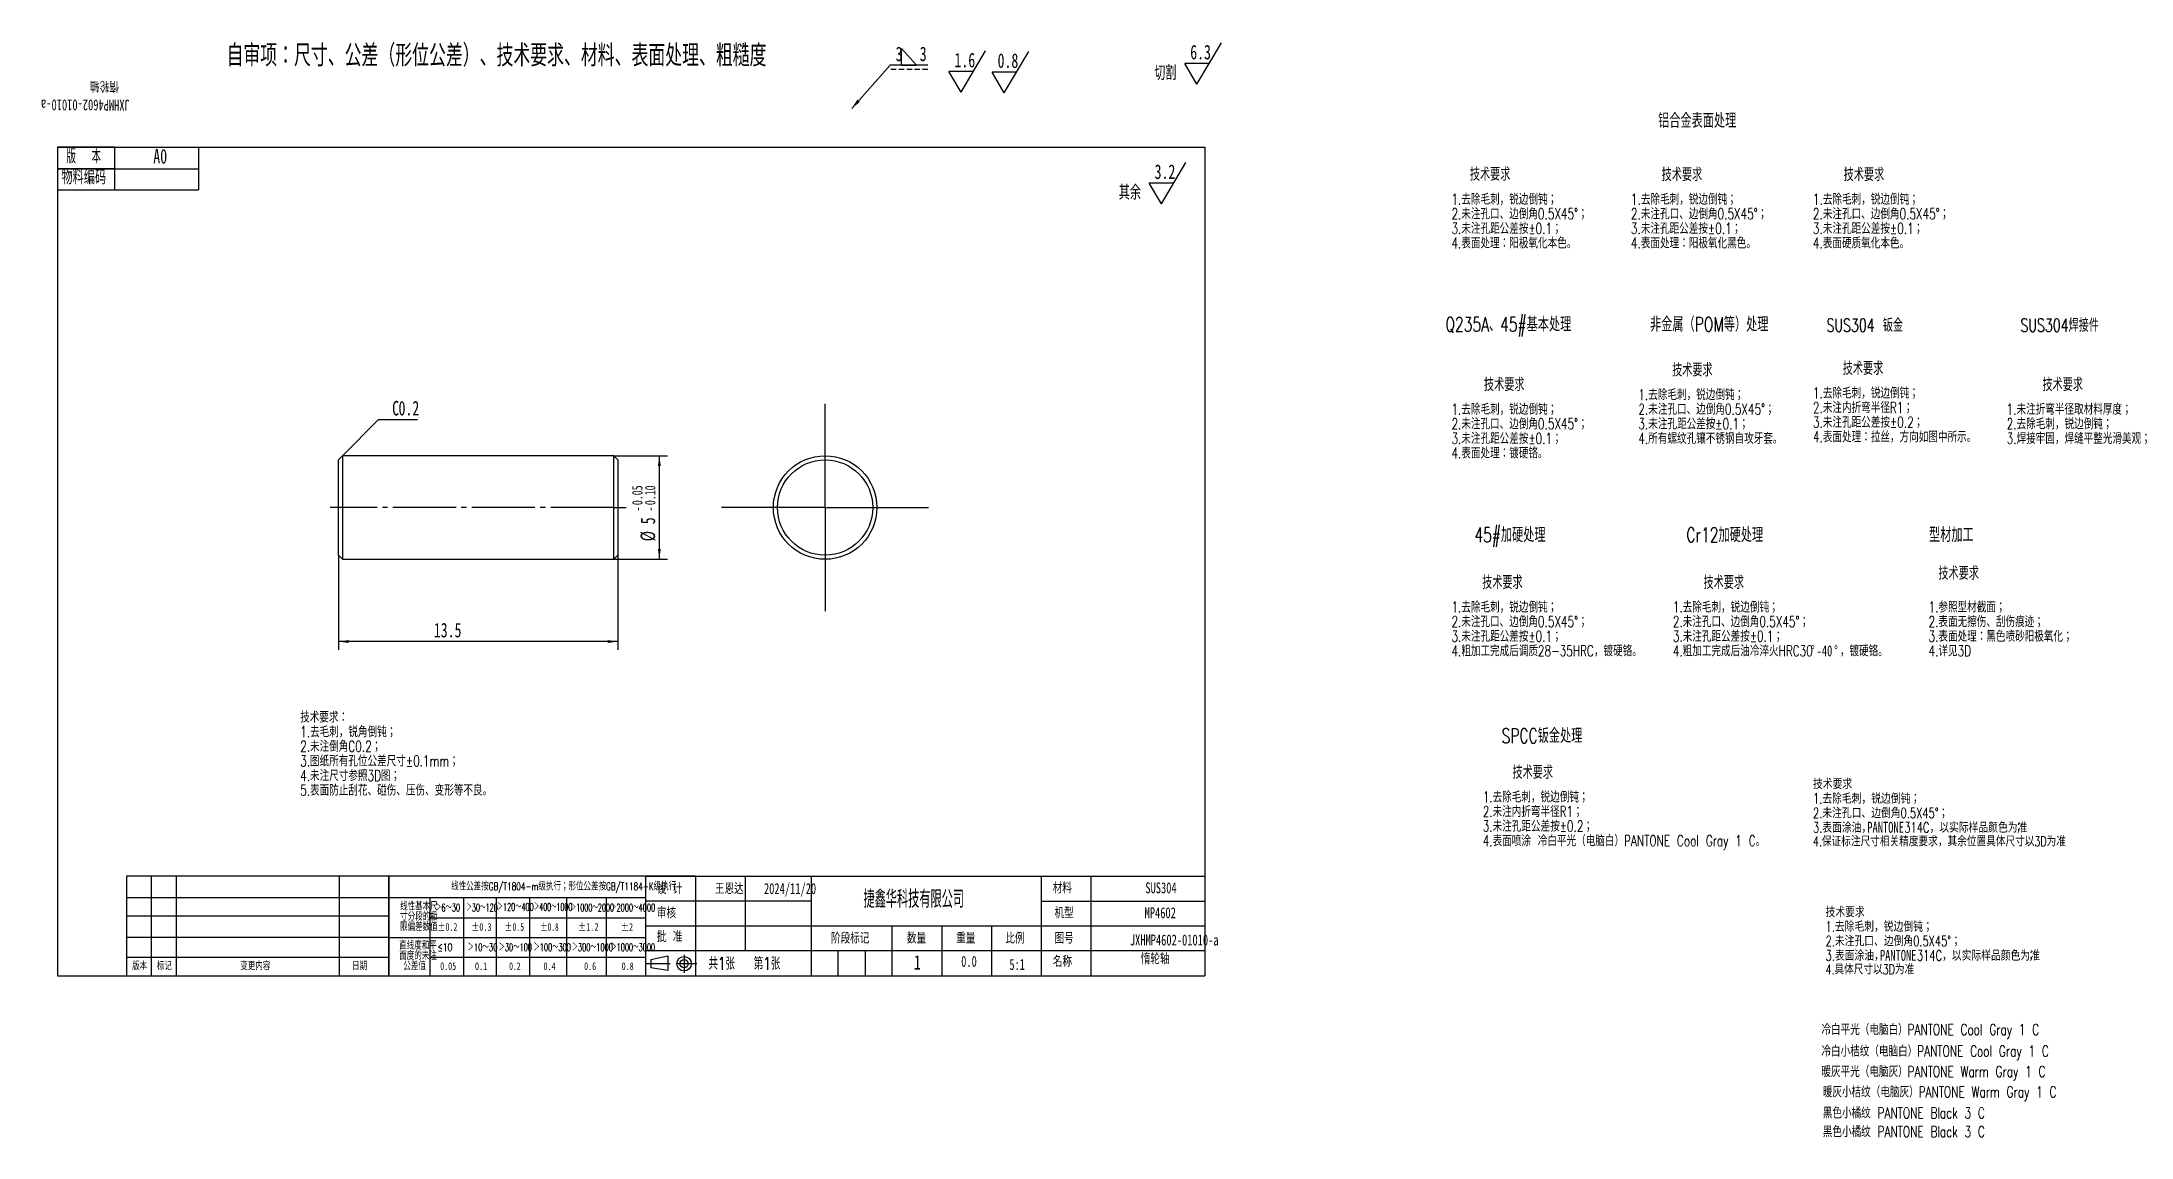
# Model space of a CAD drawing. Extents: x 10 to 515, y -34 to 231.
import ezdxf

# ---------------------------------------------------------------- set-up
doc = ezdxf.new("R2010")
doc.units = 0
for name, pattern in [('SLD-CENTER', [19.05, 15.24, -1.27, 1.27, -1.27]), ('SLD-DASHED', [1.905, 1.27, -0.635]), ('SLD-SOLID', [0])]:
    doc.linetypes.add(name, pattern=pattern)
doc.layers.get('0').update_dxf_attribs({"linetype": 'CONTINUOUS'})
doc.layers.add('FORMAT', color=7, linetype='SLD-SOLID')
doc.layers.add('轮廓实线层', color=7, linetype='SLD-SOLID')
doc.styles.add('SLDTEXTSTYLE0', font='TXT', dxfattribs={"width": 0.7, "bigfont": 'bigfont'})
doc.styles.add('SLDTEXTSTYLE1', font='TXT', dxfattribs={"width": 0.7})
doc.styles.add('SLDTEXTSTYLE10', font='TXT', dxfattribs={"width": 0.569954, "bigfont": 'bigfont'})
doc.styles.add('SLDTEXTSTYLE11', font='TXT', dxfattribs={"width": 0.542825, "bigfont": 'bigfont'})
doc.styles.add('SLDTEXTSTYLE12', font='TXT', dxfattribs={"width": 0.607411, "bigfont": 'bigfont'})
doc.styles.add('SLDTEXTSTYLE13', font='TXT', dxfattribs={"width": 0.494457, "bigfont": 'bigfont'})
doc.styles.add('SLDTEXTSTYLE14', font='TXT', dxfattribs={"width": 0.523419, "bigfont": 'bigfont'})
doc.styles.add('SLDTEXTSTYLE15', font='TXT', dxfattribs={"width": 0.677411})
doc.styles.add('SLDTEXTSTYLE16', font='TXT', dxfattribs={"width": 0.616681})
doc.styles.add('SLDTEXTSTYLE17', font='TXT', dxfattribs={"width": 0.592279})
doc.styles.add('SLDTEXTSTYLE18', font='TXT', dxfattribs={"width": 0.633851})
doc.styles.add('SLDTEXTSTYLE19', font='TXT', dxfattribs={"width": 0.751649})
doc.styles.add('SLDTEXTSTYLE2', font='TXT', dxfattribs={"width": 0.579353, "bigfont": 'bigfont'})
doc.styles.add('SLDTEXTSTYLE20', font='TXT', dxfattribs={"width": 0.672854})
doc.styles.add('SLDTEXTSTYLE21', font='TXT', dxfattribs={"width": 0.604873})
doc.styles.add('SLDTEXTSTYLE22', font='TXT', dxfattribs={"width": 0.692137})
doc.styles.add('SLDTEXTSTYLE23', font='TXT', dxfattribs={"width": 0.516181, "bigfont": 'bigfont'})
doc.styles.add('SLDTEXTSTYLE24', font='TXT', dxfattribs={"width": 0.786906})
doc.styles.add('SLDTEXTSTYLE25', font='TXT', dxfattribs={"width": 0.513075, "bigfont": 'bigfont'})
doc.styles.add('SLDTEXTSTYLE26', font='TXT', dxfattribs={"width": 0.6, "bigfont": 'bigfont'})
doc.styles.add('SLDTEXTSTYLE3', font='TXT', dxfattribs={"width": 0.633333, "bigfont": 'bigfont'})
doc.styles.add('SLDTEXTSTYLE4', font='TXT', dxfattribs={"width": 0.589499, "bigfont": 'bigfont'})
doc.styles.add('SLDTEXTSTYLE5', font='TXT', dxfattribs={"width": 0.526455, "bigfont": 'bigfont'})
doc.styles.add('SLDTEXTSTYLE6', font='TXT', dxfattribs={"width": 0.583287, "bigfont": 'bigfont'})
doc.styles.add('SLDTEXTSTYLE7', font='TXT', dxfattribs={"width": 0.632085})
doc.styles.add('SLDTEXTSTYLE8', font='TXT', dxfattribs={"width": 0.735068, "bigfont": 'bigfont'})
doc.styles.add('SLDTEXTSTYLE9', font='TXT', dxfattribs={"width": 0.615255, "bigfont": 'bigfont'})
doc.dimstyles.new('SLDDIMSTYLE0', dxfattribs={"dimtxt": 0.18, "dimasz": 2.5, "dimexe": 0, "dimexo": 0.0625, "dimgap": 0, "dimtad": 0, "dimtih": 1, "dimtoh": 1, "dimdec": 0, "dimrnd": 1e-09, "dimzin": 0, "dimtxsty": 'STANDARD', "dimsah": 1, "dimcen": 0.09, "dimazin": 3, "dimtfac": 2.5, "dimtdec": 0, "dimtofl": 0, "dimtmove": 0, "dimatfit": 3, "dimtolj": 1, "dimtzin": 0})
doc.dimstyles.new('SLDDIMSTYLE1', dxfattribs={"dimtxt": 3.5, "dimasz": 2.5, "dimexe": 0, "dimexo": 0.0625, "dimgap": 0.875, "dimtad": 2, "dimlfac": 0.2, "dimrnd": 1e-09, "dimzin": 12, "dimtxsty": 'SLDTEXTSTYLE1', "dimsah": 1, "dimcen": 0.09, "dimazin": 3, "dimtfac": 1, "dimtofl": 0, "dimtmove": 0, "dimatfit": 3, "dimtolj": 1, "dimtzin": 12})
doc.dimstyles.new('SLDDIMSTYLE2', dxfattribs={"dimtxt": 3.5, "dimasz": 2.5, "dimexe": 0, "dimexo": 0.0625, "dimgap": 0.875, "dimtad": 2, "dimlfac": 0.2, "dimrnd": 1e-09, "dimzin": 12, "dimtxsty": 'SLDTEXTSTYLE1', "dimsah": 1, "dimcen": 0.09, "dimazin": 3, "dimtol": 1, "dimtp": -0.05, "dimtm": 0.1, "dimtfac": 1, "dimtofl": 0, "dimtmove": 0, "dimatfit": 3, "dimtolj": 1, "dimtzin": 0})

# ---------------------------------------------------------------- blocks, each defined once
blk = doc.blocks.new('SW_NOTE_0')
at = {"layer": 'FORMAT', "color": 0, "attachment_point": 1}
for s, insert, char_height, style in [('技术要求', (0, 3.22), 2.5, 'SLDTEXTSTYLE0'), ('2.未注孔口、边倒角0.5X45°；', (0, -3.78), 2.5, 'SLDTEXTSTYLE0'), ('1.去除毛刺，锐边倒钝；', (0, -0.28), 2.5, 'SLDTEXTSTYLE0'), ('3.表面涂油，', (0, -7.28), 2.5, 'SLDTEXTSTYLE0'), ('PANTONE', (13.12, -7.17), 2.646, 'SLDTEXTSTYLE1'), ('314C，以实际样品颜色为准', (22.06, -7.28), 2.5, 'SLDTEXTSTYLE0'), ('；', (48.46, -7.44), 2.38, 'SLDTEXTSTYLE0'), ('4.保证标注尺寸相关精度要求，其余位置具体尺寸以3D为准', (0, -10.69), 2.3813, 'SLDTEXTSTYLE0')]:
    blk.add_mtext(s, dxfattribs=dict(at, insert=insert, char_height=char_height, style=style))
blk = doc.blocks.new('SW_NOTE_0_1')
at = {"layer": 'FORMAT', "color": 0, "attachment_point": 1}
for s, insert, char_height, style in [('技术要求', (0, 3.22), 2.5, 'SLDTEXTSTYLE0'), ('2.未注孔口、边倒角0.5X45°；', (0, -3.78), 2.5, 'SLDTEXTSTYLE0'), ('1.去除毛刺，锐边倒钝；', (0, -0.28), 2.5, 'SLDTEXTSTYLE0'), ('3.表面涂油，', (0, -7.28), 2.5, 'SLDTEXTSTYLE0'), ('PANTONE', (13.12, -7.17), 2.646, 'SLDTEXTSTYLE1'), ('314C，以实际样品颜色为准', (22.06, -7.28), 2.5, 'SLDTEXTSTYLE0'), ('；', (48.46, -7.44), 2.38, 'SLDTEXTSTYLE0'), ('4.具体尺寸以3D为准', (0, -10.69), 2.3813, 'SLDTEXTSTYLE0')]:
    blk.add_mtext(s, dxfattribs=dict(at, insert=insert, char_height=char_height, style=style))
blk = doc.blocks.new('SW_NOTE_0_2')
at = {"layer": 'FORMAT', "color": 0, "attachment_point": 1, "style": 'SLDTEXTSTYLE0'}
for s, insert, char_height in [('技术要求', (5.95, 4.09), 3.175), ('1.去除毛刺，锐边倒钝；', (-1.23, -2.12), 2.6458), ('2.未注内折弯半径R1；', (-1.23, -5.64), 2.6458), ('3.未注孔距公差按±0.2；', (-1.23, -9.17), 2.6458), ('4.表面处理：拉丝，方向如图中所示。', (-1.23, -12.7), 2.6458)]:
    blk.add_mtext(s, dxfattribs=dict(at, insert=insert, char_height=char_height))
blk = doc.blocks.new('SW_NOTE_0_3')
at = {"layer": 'FORMAT', "color": 0, "attachment_point": 1, "style": 'SLDTEXTSTYLE0'}
for s, insert, char_height in [('技术要求：', (0, 3.41), 2.646), ('1.去毛刺，锐角倒钝；', (0, -0.12), 2.6458), ('2.未注倒角C0.2；', (0, -3.64), 2.6458), ('3.图纸所有孔位公差尺寸±0.1mm；', (0, -7.17), 2.6458), ('4.未注尺寸参照3D图；', (0, -10.7), 2.6458), ('5.表面防止刮花、碰伤、压伤、变形等不良。', (0, -14.23), 2.6458)]:
    blk.add_mtext(s, dxfattribs=dict(at, insert=insert, char_height=char_height))
blk = doc.blocks.new('SW_NOTE_0_4')
at = {"layer": 'FORMAT', "color": 0, "attachment_point": 1, "style": 'SLDTEXTSTYLE0'}
for s, insert, char_height in [('技术要求', (0, 4.09), 3.175), ('1.去除毛刺，锐边倒钝；', (-7.41, -2.12), 2.6458), ('2.未注孔口、边倒角0.5X45°；', (-7.41, -5.64), 2.6458), ('3.未注孔距公差按±0.1；', (-7.41, -9.17), 2.6458), ('4.表面处理：阳极氧化黑色。', (-7.41, -12.7), 2.6458)]:
    blk.add_mtext(s, dxfattribs=dict(at, insert=insert, char_height=char_height))
blk = doc.blocks.new('SW_NOTE_0_5')
at = {"layer": 'FORMAT', "color": 0, "attachment_point": 1, "style": 'SLDTEXTSTYLE0'}
for s, insert, char_height in [('技术要求', (0, 4.09), 3.175), ('1.去除毛刺，锐边倒钝；', (-4.45, -2.22), 2.6458), ('2.未注孔口、边倒角0.5X45°；', (-4.45, -5.74), 2.6458), ('3.未注孔距公差按±0.1；', (-4.45, -9.27), 2.6458), ('4.表面处理：阳极氧化本色。', (-4.45, -12.8), 2.6458)]:
    blk.add_mtext(s, dxfattribs=dict(at, insert=insert, char_height=char_height))
blk = doc.blocks.new('SW_NOTE_0_6')
at = {"layer": 'FORMAT', "color": 0, "attachment_point": 1, "style": 'SLDTEXTSTYLE0'}
for s, insert, char_height in [('技术要求', (2.38, 4.09), 3.175), ('1.参照型材截面；', (0, -4.35), 2.646), ('2.表面无擦伤、刮伤痕迹；', (0, -7.88), 2.6458), ('3.表面处理：黑色喷砂阳极氧化；', (0, -11.41), 2.6458), ('4.详见3D', (0, -14.93), 2.646)]:
    blk.add_mtext(s, dxfattribs=dict(at, insert=insert, char_height=char_height))
blk = doc.blocks.new('SW_NOTE_0_7')
at = {"layer": 'FORMAT', "color": 0, "attachment_point": 1, "style": 'SLDTEXTSTYLE0'}
for s, insert, char_height in [('技术要求', (1.19, 4.09), 3.175), ('1.去除毛刺，锐边倒钝；', (-6.67, -2.12), 2.6458), ('2.未注孔口、边倒角0.5X45°；', (-6.67, -5.64), 2.6458), ('3.未注孔距公差按±0.1；', (-6.67, -9.17), 2.6458), ('4.表面处理：镀硬铬。', (-6.67, -12.7), 2.6458)]:
    blk.add_mtext(s, dxfattribs=dict(at, insert=insert, char_height=char_height))
blk = doc.blocks.new('SW_NOTE_0_8')
at = {"layer": 'FORMAT', "color": 0, "attachment_point": 1, "style": 'SLDTEXTSTYLE0'}
for s, insert, char_height in [('技术要求', (5.95, 4.09), 3.175), ('1.去除毛刺，锐边倒钝；', (-1.23, -2.12), 2.6458), ('2.未注内折弯半径R1；', (-1.23, -5.64), 2.6458), ('3.未注孔距公差按±0.2；', (-1.23, -9.17), 2.6458), ('4.表面喷涂 冷白平光（电脑白）PANTONE Cool Gray 1 C。', (-1.23, -12.7), 2.6458)]:
    blk.add_mtext(s, dxfattribs=dict(at, insert=insert, char_height=char_height))
blk = doc.blocks.new('SW_NOTE_0_9')
at = {"layer": 'FORMAT', "color": 0, "attachment_point": 1, "style": 'SLDTEXTSTYLE0'}
for s, insert, char_height in [('技术要求', (0, 4.09), 3.175), ('1.去除毛刺，锐边倒钝；', (-8.15, -2.12), 2.6458), ('2.未注孔口、边倒角0.5X45°；', (-8.15, -5.64), 2.6458), ('3.未注孔距公差按±0.1；', (-8.15, -9.17), 2.6458), ('4.所有螺纹孔镶不锈钢自攻牙套。', (-8.15, -12.7), 2.6458)]:
    blk.add_mtext(s, dxfattribs=dict(at, insert=insert, char_height=char_height))
blk = doc.blocks.new('SW_NOTE_0_10')
at = {"layer": 'FORMAT', "color": 0, "attachment_point": 1, "style": 'SLDTEXTSTYLE0'}
for s, insert, char_height in [('技术要求', (0, 4.09), 3.175), ('1.去除毛刺，锐边倒钝；', (-7.41, -2.12), 2.6458), ('2.未注孔口、边倒角0.5X45°；', (-7.41, -5.64), 2.6458), ('3.未注孔距公差按±0.1；', (-7.41, -9.17), 2.6458), ('4.表面硬质氧化本色。', (-7.41, -12.7), 2.6458)]:
    blk.add_mtext(s, dxfattribs=dict(at, insert=insert, char_height=char_height))
blk = doc.blocks.new('SW_NOTE_0_11')
at = {"layer": 'FORMAT', "color": 0, "attachment_point": 1, "style": 'SLDTEXTSTYLE0'}
for s, insert, char_height in [('技术要求', (0, 4.09), 3.175), ('1.未注折弯半径取材料厚度；', (-8.64, -2.12), 2.6458), ('2.去除毛刺，锐边倒钝；', (-8.64, -5.64), 2.6458), ('3.焊接牢固，焊缝平整光滑美观；', (-8.64, -9.17), 2.6458)]:
    blk.add_mtext(s, dxfattribs=dict(at, insert=insert, char_height=char_height))
blk = doc.blocks.new('SW_NOTE_0_12')
at = {"layer": 'FORMAT', "color": 0, "attachment_point": 1}
for s, insert, char_height, style in [('技术要求', (0, 4.09), 3.175, 'SLDTEXTSTYLE0'), ('1.去除毛刺，锐边倒钝；', (-7.41, -2.12), 2.6458, 'SLDTEXTSTYLE0'), ('2.未注孔口、边倒角0.5X45°；', (-7.41, -5.64), 2.6458, 'SLDTEXTSTYLE0'), ('3.未注孔距公差按±0.1；', (-7.41, -9.17), 2.6458, 'SLDTEXTSTYLE0'), ('4.粗加工完成后油冷淬火HRC30', (-7.41, -12.7), 2.6458, 'SLDTEXTSTYLE0'), ('%%d', (25.92, -12.7), 2.646, 'SLDTEXTSTYLE1'), ('-40', (27.32, -12.7), 2.646, 'SLDTEXTSTYLE1'), ('%%d', (31.53, -12.7), 2.646, 'SLDTEXTSTYLE1'), ('，镀硬铬。', (32.92, -12.7), 2.646, 'SLDTEXTSTYLE0')]:
    blk.add_mtext(s, dxfattribs=dict(at, insert=insert, char_height=char_height, style=style))
blk = doc.blocks.new('SW_NOTE_0_13')
at = {"layer": 'FORMAT', "color": 0, "attachment_point": 1, "style": 'SLDTEXTSTYLE0'}
for s, insert, char_height in [('技术要求', (0, 4.09), 3.175), ('1.去除毛刺，锐边倒钝；', (-7.41, -2.12), 2.6458), ('2.未注孔口、边倒角0.5X45°；', (-7.41, -5.64), 2.6458), ('3.未注孔距公差按±0.1；', (-7.41, -9.17), 2.6458), ('4.粗加工完成后调质28-35HRC，镀硬铬。', (-7.41, -12.7), 2.6458)]:
    blk.add_mtext(s, dxfattribs=dict(at, insert=insert, char_height=char_height))
blk = doc.blocks.new('SW_NOTE_0_14')
at = {"layer": 'FORMAT', "color": 0, "char_height": 1.852, "attachment_point": 2, "style": 'SLDTEXTSTYLE0'}
for s, insert in [('线性基本尺', (6.37, 2.39)), ('寸分段的极', (6.37, -0.08)), ('限偏差数值', (6.37, -2.55))]:
    blk.add_mtext(s, dxfattribs=dict(at, insert=insert))
blk = doc.blocks.new('SW_NOTE_0_15')
at = {"layer": 'FORMAT', "color": 0, "char_height": 1.852, "attachment_point": 2, "style": 'SLDTEXTSTYLE0'}
for s, insert in [('面度的未注', (6.37, -0.08)), ('直线度和平', (6.37, 2.39)), ('公差值', (5.55, -2.55))]:
    blk.add_mtext(s, dxfattribs=dict(at, insert=insert))
blk = doc.blocks.new('SW_NOTE_0_16')
at = {"layer": 'FORMAT', "color": 0, "attachment_point": 2}
for s, insert, char_height, style in [('JXHMP4602-01010-a', (17.12, 3.41), 2.6458, 'SLDTEXTSTYLE1'), ('惰轮轴', (12.53, -1.12), 2.646, 'SLDTEXTSTYLE0')]:
    blk.add_mtext(s, dxfattribs=dict(at, insert=insert, char_height=char_height, style=style))
blk = doc.blocks.new('SW_NOTE_0_17')
at = {"layer": 'FORMAT', "color": 0, "attachment_point": 2, "rotation": 180}
for s, insert, char_height, style in [('惰轮轴', (-12.53, 1.12), 2.646, 'SLDTEXTSTYLE0'), ('JXHMP4602-01010-a', (-17.12, -3.41), 2.6458, 'SLDTEXTSTYLE1')]:
    blk.add_mtext(s, dxfattribs=dict(at, insert=insert, char_height=char_height, style=style))
blk = doc.blocks.new('SW_SFSYMBOL_0')
at = {"layer": 'FORMAT', "color": 0}
for p, q in [((1.65, -5), (7.55, 5)), ((1.65, -5), (-1.3, 0)), ((4.6, 0), (-1.3, 0))]:
    blk.add_line(p, q, dxfattribs=at)
at = {"layer": 'FORMAT', "color": 0, "char_height": 3.5, "attachment_point": 1}
for s, insert, style in [('3.2', (0, 4.51), 'SLDTEXTSTYLE1'), ('其余', (-8.66, -0.49), 'SLDTEXTSTYLE0')]:
    blk.add_mtext(s, dxfattribs=dict(at, insert=insert, style=style))
blk = doc.blocks.new('SW_SFSYMBOL_1')
at = {"layer": 'FORMAT', "color": 0}
for p, q in [((1.62, -5), (7.52, 5)), ((1.62, -5), (-1.33, 0)), ((4.57, 0), (-1.33, 0))]:
    blk.add_line(p, q, dxfattribs=at)
at = {"layer": 'FORMAT', "color": 0, "char_height": 3.5, "attachment_point": 1}
for s, insert, style in [('6.3', (0, 4.51), 'SLDTEXTSTYLE1'), ('切割', (-8.7, -0.49), 'SLDTEXTSTYLE0')]:
    blk.add_mtext(s, dxfattribs=dict(at, insert=insert, style=style))
blk = doc.blocks.new('SW_SFSYMBOL_2')
at = {"layer": 'FORMAT', "color": 0}
for p, q in [((1.62, -5), (7.52, 5)), ((1.62, -5), (-1.33, 0)), ((4.57, 0), (-1.33, 0))]:
    blk.add_line(p, q, dxfattribs=at)
at = {"layer": 'FORMAT', "color": 0, "insert": (0, 4.51), "char_height": 3.5, "attachment_point": 1, "style": 'SLDTEXTSTYLE1'}
blk.add_mtext('0.8', dxfattribs=at)
blk = doc.blocks.new('SW_SFSYMBOL_3')
at = {"layer": 'FORMAT', "color": 0}
for p, q in [((1.62, -5), (7.52, 5)), ((1.62, -5), (-1.33, 0)), ((4.57, 0), (-1.33, 0))]:
    blk.add_line(p, q, dxfattribs=at)
at = {"layer": 'FORMAT', "color": 0, "insert": (0, 4.51), "char_height": 3.5, "attachment_point": 1, "style": 'SLDTEXTSTYLE1'}
blk.add_mtext('1.6', dxfattribs=at)
blk = doc.blocks.new('SW_SYMBOL_WELD_FILL')
at = {"layer": 'FORMAT', "color": 0}
for p, q in [((100, 0), (100, 900)), ((100, 900), (900, 0)), ((100, 0), (900, 0))]:
    blk.add_line(p, q, dxfattribs=at)
blk = doc.blocks.new('SW_WELDSYMBOL_0')
at = {"layer": 'FORMAT', "color": 0}
blk.add_line((9.07, 0), (0, 0), dxfattribs=at)
at = {"layer": 'FORMAT', "color": 0, "linetype": 'SLD-DASHED'}
blk.add_line((9.07, -1), (0, -1), dxfattribs=at)
at = {"layer": 'FORMAT', "color": 0, "xscale": 0.004511737089201878, "yscale": 0.004511737089201878, "zscale": 0.004511737089201878}
blk.add_blockref('SW_SYMBOL_WELD_FILL', (2.27, 0), dxfattribs=at)
at = {"layer": 'FORMAT', "color": 0, "char_height": 3.5, "attachment_point": 1, "style": 'SLDTEXTSTYLE1'}
for insert in [(1.31, 4.51), (7.12, 4.51)]:
    blk.add_mtext('3', dxfattribs=dict(at, insert=insert))
blk = doc.blocks.new('_D')
at = {"layer": 'FORMAT'}
for p, q in [((81.99, 106.97), (81.99, 84.12)), ((149.49, 106.97), (149.49, 84.12)), ((149.49, 86.12), (81.99, 86.12))]:
    blk.add_line(p, q, dxfattribs=at)
for points in [[(81.99, 86.12), (84.49, 85.77), (84.49, 86.47)], [(149.49, 86.12), (146.99, 86.47), (146.99, 85.77)]]:
    blk.add_solid(points, dxfattribs=at)
at = {"layer": 'FORMAT', "insert": (105.04, 90.63), "char_height": 3.5, "attachment_point": 1, "style": 'SLDTEXTSTYLE1'}
blk.add_mtext('13.5', dxfattribs=at)
blk = doc.blocks.new('_D_1')
at = {"layer": 'FORMAT'}
for p, q in [((148.49, 130.97), (161.49, 130.97)), ((159.49, 105.97), (159.49, 130.97)), ((148.49, 105.97), (161.49, 105.97))]:
    blk.add_line(p, q, dxfattribs=at)
for points in [[(159.49, 130.97), (159.14, 128.47), (159.84, 128.47)], [(159.49, 105.97), (159.84, 108.47), (159.14, 108.47)]]:
    blk.add_solid(points, dxfattribs=at)
at = {"layer": 'FORMAT', "attachment_point": 1, "rotation": 90, "style": 'SLDTEXTSTYLE1'}
for s, insert, char_height in [('0.05', (152.9, 119.05), 2.5), ('0.10', (156.01, 119.05), 2.5), ('-', (152.9, 117.51), 2.5), ('-', (156.01, 117.51), 2.5), ('%%c', (154.96, 110.33), 3.5), ('5', (154.98, 114.44), 3.5)]:
    blk.add_mtext(s, dxfattribs=dict(at, insert=insert, char_height=char_height))
blk = doc.blocks.new('SW_CHAMFER_DIMENSION_0')
at = {"layer": 'FORMAT', "color": 0}
for p, q in [((-11.98, -8.72), (-3.26, 0)), ((-3.26, 0), (6.14, 0))]:
    blk.add_line(p, q, dxfattribs=at)
at = {"layer": 'FORMAT', "color": 0, "char_height": 3.5, "attachment_point": 1, "style": 'SLDTEXTSTYLE1'}
for s, insert in [('C', (0, 4.51)), ('0.2', (1.54, 4.51))]:
    blk.add_mtext(s, dxfattribs=dict(at, insert=insert))
blk = doc.blocks.new('SW_CENTERMARKSYMBOL_0')
at = {"layer": 'FORMAT', "color": 0}
for p, q in [((0, 12.5), (0, 25)), ((0, 0), (0, 12.5)), ((-12.5, 0), (-25, 0)), ((0, 0), (-12.5, 0)), ((0, 0), (0, -12.5)), ((0, 0), (12.5, 0)), ((12.5, 0), (25, 0)), ((0, -12.5), (0, -25))]:
    blk.add_line(p, q, dxfattribs=at)

msp = doc.modelspace()

# ---------------------------------------------------------------- linework, layer by layer
at = {"color": 7, "linetype": 'SLD-SOLID'}
for p, q in [((82.988, 130.975), (81.988, 129.975)), ((81.988, 106.975), (81.988, 129.975)), ((148.488, 130.975), (82.988, 130.975)), ((82.988, 130.975), (82.988, 105.975)), ((149.488, 129.975), (148.488, 130.975)), ((148.488, 105.975), (148.488, 130.975)), ((149.488, 129.975), (149.488, 106.975)), ((81.988, 106.975), (82.988, 105.975)), ((82.988, 105.975), (148.488, 105.975)), ((148.488, 105.975), (149.488, 106.975)), ((94.186, 14.63), (30.786, 14.63))]:
    msp.add_line(p, q, dxfattribs=at)
for radius in [12.5, 11.5]:
    msp.add_circle((199.527, 118.475), radius, dxfattribs=at)
at = {"layer": 'FORMAT'}
for p, q in [((27.936, 205.451), (14.186, 205.451)), ((14.186, 205.451), (14.186, 200.277)), ((27.936, 205.451), (27.936, 195.132)), ((27.936, 205.451), (27.936, 200.277)), ((48.179, 205.451), (48.179, 195.132)), ((14.186, 200.277), (48.179, 200.277)), ((27.936, 200.277), (14.186, 200.277)), ((14.186, 195.132), (48.179, 195.132)), ((30.786, 29.451), (30.786, 5.451)), ((156.186, 29.451), (30.786, 29.451)), ((36.786, 29.451), (36.786, 5.451)), ((42.786, 29.451), (42.786, 5.451)), ((82.2, 29.451), (82.2, 5.451)), ((94.186, 5.451), (94.186, 29.451)), ((94.186, 29.451), (94.186, 5.451)), ((156.186, 29.451), (156.186, 5.451)), ((168.186, 29.451), (156.186, 29.451)), ((156.186, 29.451), (251.686, 29.451)), ((156.186, 29.451), (156.186, 5.451)), ((168.186, 29.451), (168.186, 5.451)), ((180.186, 29.451), (180.186, 11.451)), ((196.186, 29.451), (196.186, 5.451)), ((251.686, 29.451), (251.686, 5.451)), ((251.686, 29.451), (291.186, 29.451)), ((263.686, 29.451), (263.686, 5.451)), ((156.186, 24.23), (30.786, 24.23)), ((104.186, 5.451), (104.186, 24.23)), ((112.186, 24.23), (112.186, 5.451)), ((120.186, 5.451), (120.186, 24.23)), ((128.186, 5.451), (128.186, 24.23)), ((137.186, 5.451), (137.186, 24.23)), ((146.686, 24.23), (146.686, 5.451)), ((196.186, 23.451), (156.186, 23.451)), ((251.686, 23.451), (291.186, 23.451)), ((94.186, 19.851), (30.786, 19.851)), ((104.186, 19.43), (156.186, 19.43)), ((156.186, 17.451), (291.186, 17.451)), ((215.686, 5.451), (215.686, 17.451)), ((227.686, 17.451), (227.686, 5.451)), ((239.686, 17.451), (239.686, 5.451)), ((94.186, 14.63), (156.186, 14.63)), ((196.186, 11.451), (156.186, 11.451)), ((157.466, 9.341), (161.572, 10.226)), ((161.572, 10.226), (161.572, 6.729)), ((165.466, 10.448), (165.466, 6.175)), ((291.186, 11.451), (196.186, 11.451)), ((202.686, 5.451), (202.686, 11.451)), ((209.186, 11.451), (209.186, 5.451)), ((94.186, 9.83), (30.786, 9.83)), ((30.786, 5.451), (94.186, 5.451)), ((156.186, 9.83), (104.186, 9.83)), ((162.132, 8.347), (156.127, 8.347)), ((157.466, 9.341), (157.466, 7.311)), ((161.572, 6.729), (157.466, 7.311)), ((168.548, 8.347), (163.716, 8.347))]:
    msp.add_line(p, q, dxfattribs=at)
at = {"layer": 'FORMAT', "linetype": 'SLD-CENTER'}
for p, q in [((82.988, 118.475), (79.988, 118.475)), ((148.488, 118.475), (82.988, 118.475)), ((148.488, 118.475), (151.488, 118.475))]:
    msp.add_line(p, q, dxfattribs=at)
at = {"layer": 'FORMAT'}
for radius in [1.75, 1]:
    msp.add_circle((165.466, 8.347), radius, dxfattribs=at)
at = {"layer": '轮廓实线层'}
for p, q in [((14.186, 205.451), (291.186, 205.451)), ((14.186, 205.451), (14.186, 5.451)), ((291.186, 205.451), (291.186, 5.451)), ((14.186, 5.451), (291.186, 5.451))]:
    msp.add_line(p, q, dxfattribs=at)

# ---------------------------------------------------------------- block references
at = {"layer": 'FORMAT'}
for name, p in [('SW_WELDSYMBOL_0', (215.25, 225.234)), ('SW_SFSYMBOL_3', (230.767, 223.742)), ('SW_SFSYMBOL_2', (241.173, 223.593)), ('SW_SFSYMBOL_1', (287.691, 225.664)), ('SW_NOTE_0_17', (38.024, 217.707)), ('SW_SFSYMBOL_0', (279.092, 196.788)), ('SW_NOTE_0_5', (355.214, 196.453)), ('SW_NOTE_0_4', (401.539, 196.353)), ('SW_NOTE_0_10', (445.485, 196.353)), ('SW_NOTE_0_9', (404.059, 149.182)), ('SW_NOTE_0_2', (439.311, 149.568)), ('SW_NOTE_0_7', (357.437, 145.655)), ('SW_NOTE_0_11', (493.49, 145.655)), ('SW_CHAMFER_DIMENSION_0', (94.972, 139.697)), ('SW_CENTERMARKSYMBOL_0', (199.527, 118.475)), ('SW_NOTE_0_13', (358.178, 97.893)), ('SW_NOTE_0_12', (411.638, 97.893)), ('SW_NOTE_0_6', (465.976, 100.127)), ('SW_NOTE_0_3', (72.751, 65.787)), ('SW_NOTE_0_8', (359.556, 52.049)), ('SW_NOTE_0', (438.076, 49.762)), ('SW_NOTE_0_14', (95.055, 20.694)), ('SW_NOTE_0_1', (441.114, 18.852)), ('SW_NOTE_0_16', (266.702, 11.982)), ('SW_NOTE_0_15', (94.847, 11.231))]:
    msp.add_blockref(name, p, dxfattribs=at)

# ---------------------------------------------------------------- texts
for s, insert, char_height, attachment_point, style in [('自审项：尺寸、公差（形位公差）、技术要求、材料、表面处理、粗糙度', (120.17, 230.257), 5.29167, 2, 'SLDTEXTSTYLE0'), ('铝合金表面处理', (400.671, 213.627), 3.5, 1, 'SLDTEXTSTYLE0'), ('版  本', (16.315, 205.03), 3.5, 1, 'SLDTEXTSTYLE26'), ('A0', (38.96, 205.03), 3.5, 2, 'SLDTEXTSTYLE1'), ('物料编码', (15.118, 199.977), 3.5, 1, 'SLDTEXTSTYLE0'), ('Q235A、45#基本处理', (349.317, 164.457), 3.5, 1, 'SLDTEXTSTYLE0'), ('非金属（POM等）处理', (398.722, 164.457), 3.5, 1, 'SLDTEXTSTYLE0'), ('SUS304 钣金', (441.341, 164.064), 3.175, 1, 'SLDTEXTSTYLE0'), ('SUS304焊接件', (488.172, 164.064), 3.175, 1, 'SLDTEXTSTYLE0'), ('45#加硬处理', (356.309, 113.622), 3.5, 1, 'SLDTEXTSTYLE0'), ('Cr12加硬处理', (407.483, 113.622), 3.5, 1, 'SLDTEXTSTYLE0'), ('型材加工', (466.094, 113.622), 3.5, 1, 'SLDTEXTSTYLE0'), ('SPCC钣金处理', (362.885, 65.115), 3.5, 1, 'SLDTEXTSTYLE0'), ('线性公差按GB/T1804-m级执行；形位公差按GB/T1184-K级执行', (136.383, 27.923), 1.85208, 2, 'SLDTEXTSTYLE0'), ('设 计', (158.893, 27.798), 2.6458, 1, 'SLDTEXTSTYLE3'), ('王恩达', (176.376, 27.798), 2.6458, 2, 'SLDTEXTSTYLE0'), ('2024/11/20', (191.054, 27.798), 2.6458, 2, 'SLDTEXTSTYLE1'), ('捷鑫华科技有限公司', (208.788, 26.065), 4.2333, 1, 'SLDTEXTSTYLE2'), ('材料', (254.5, 27.981), 2.6458, 1, 'SLDTEXTSTYLE0'), ('SUS304', (280.628, 27.981), 2.6458, 2, 'SLDTEXTSTYLE1'), ('＞6～30', (105.346, 22.818), 1.8521, 1, 'SLDTEXTSTYLE4'), ('＞30～120', (112.869, 22.818), 1.8521, 1, 'SLDTEXTSTYLE5'), ('＞120～400', (120.24, 22.979), 1.8521, 1, 'SLDTEXTSTYLE6'), ('＞400～1000', (129.208, 22.979), 1.8521, 1, 'SLDTEXTSTYLE13'), ('＞1000～2000', (138.061, 22.818), 1.8521, 1, 'SLDTEXTSTYLE14'), ('＞2000～4000', (147.802, 22.818), 1.8521, 1, 'SLDTEXTSTYLE23'), ('审核', (158.895, 21.957), 2.6458, 1, 'SLDTEXTSTYLE0'), ('机型', (254.905, 21.957), 2.6458, 1, 'SLDTEXTSTYLE0'), ('MP4602', (280.448, 21.957), 2.6458, 2, 'SLDTEXTSTYLE1'), ('±0.2', (105.944, 18.143), 1.8521, 1, 'SLDTEXTSTYLE7'), ('±0.3', (114.061, 18.143), 1.8521, 1, 'SLDTEXTSTYLE15'), ('±0.5', (122.166, 18.143), 1.8521, 1, 'SLDTEXTSTYLE16'), ('±0.8', (130.717, 18.143), 1.8521, 1, 'SLDTEXTSTYLE17'), ('±1.2', (139.8, 18.143), 1.8521, 1, 'SLDTEXTSTYLE22'), ('±2', (150.175, 18.143), 1.8521, 1, 'SLDTEXTSTYLE24'), ('批 准', (158.895, 16.221), 2.6458, 1, 'SLDTEXTSTYLE3'), ('阶段标记', (200.94, 15.852), 2.6458, 1, 'SLDTEXTSTYLE0'), ('数量', (219.261, 15.852), 2.6458, 1, 'SLDTEXTSTYLE0'), ('重量', (231.173, 15.852), 2.6458, 1, 'SLDTEXTSTYLE0'), ('比例', (243.058, 15.852), 2.6458, 1, 'SLDTEXTSTYLE0'), ('图号', (254.905, 15.852), 2.6458, 1, 'SLDTEXTSTYLE0'), ('≤10', (105.899, 13.234), 1.8521, 1, 'SLDTEXTSTYLE8'), ('＞10～30', (113.157, 13.234), 1.8521, 1, 'SLDTEXTSTYLE12'), ('＞30～100', (120.633, 13.234), 1.8521, 1, 'SLDTEXTSTYLE9'), ('＞100～300', (129.134, 13.234), 1.8521, 1, 'SLDTEXTSTYLE10'), ('＞300～1000', (138.425, 13.234), 1.8521, 1, 'SLDTEXTSTYLE11'), ('＞1000～3000', (147.843, 13.234), 1.8521, 1, 'SLDTEXTSTYLE25'), ('共1张', (171.337, 9.897), 3, 1, 'SLDTEXTSTYLE0'), ('第1张', (182.289, 9.897), 3, 1, 'SLDTEXTSTYLE0'), ('1', (220.958, 10.42), 3.5, 1, 'SLDTEXTSTYLE1'), ('0.0', (234.269, 10.232), 2.6458, 2, 'SLDTEXTSTYLE1'), ('名称', (254.522, 10.232), 2.6458, 1, 'SLDTEXTSTYLE0'), ('版本', (32.171, 8.667), 1.8521, 1, 'SLDTEXTSTYLE0'), ('标记', (38.146, 8.667), 1.8521, 1, 'SLDTEXTSTYLE0'), ('变更内容', (58.295, 8.667), 1.8521, 1, 'SLDTEXTSTYLE0'), ('日期', (85.297, 8.667), 1.8521, 1, 'SLDTEXTSTYLE0'), ('0.05', (106.585, 8.679), 1.8521, 1, 'SLDTEXTSTYLE18'), ('0.1', (114.961, 8.679), 1.8521, 1, 'SLDTEXTSTYLE19'), ('0.2', (123.23, 8.679), 1.8521, 1, 'SLDTEXTSTYLE21'), ('0.4', (131.517, 8.667), 1.8521, 1, 'SLDTEXTSTYLE20'), ('0.6', (141.322, 8.667), 1.8521, 1, 'SLDTEXTSTYLE1'), ('0.8', (150.393, 8.667), 1.8521, 1, 'SLDTEXTSTYLE1'), ('5:1', (245.898, 9.483), 2.6458, 2, 'SLDTEXTSTYLE1'), ('冷白平光（电脑白）PANTONE Cool Gray 1 C', (440.105, -6.233), 2.64583, 1, 'SLDTEXTSTYLE0'), ('冷白小桔纹（电脑白）PANTONE Cool Gray 1 C', (440.105, -11.437), 2.64583, 1, 'SLDTEXTSTYLE0'), ('暖灰平光（电脑灰）PANTONE Warm Gray 1 C', (440.105, -16.367), 2.64583, 1, 'SLDTEXTSTYLE0'), ('暖灰小桔纹（电脑灰）PANTONE Warm Gray 1 C', (440.45, -21.282), 2.64583, 1, 'SLDTEXTSTYLE0'), ('黑色小橘纹 PANTONE Black 3 C', (440.45, -26.36), 2.64583, 1, 'SLDTEXTSTYLE0'), ('黑色小橘纹 PANTONE Black 3 C', (440.45, -30.886), 2.64583, 1, 'SLDTEXTSTYLE0')]:
    msp.add_mtext(s, dxfattribs=dict(at, insert=insert, char_height=char_height, attachment_point=attachment_point, style=style))

# ---------------------------------------------------------------- dimensions: what is measured, and where the dimension line sits
dim = msp.add_linear_dim(base=(159.488, 130.975), p1=(148.488, 105.975), p2=(148.488, 130.975), angle=90, text='%%c<>', dimstyle='SLDDIMSTYLE2', dxfattribs=at)
dim.commit()
dim.dimension.update_dxf_attribs({"geometry": '_D_1', "text_midpoint": (159.488, 116.881), "dimtype": 160})
dim = msp.add_linear_dim(base=(81.988, 86.12), p1=(149.488, 106.975), p2=(81.988, 106.975), dimstyle='SLDDIMSTYLE1', dxfattribs=at)
dim.commit()
dim.dimension.update_dxf_attribs({"geometry": '_D', "text_midpoint": (108.107, 86.12), "dimtype": 160})

# ---------------------------------------------------------------- leaders
msp.add_leader([(205.944, 214.799), (215.25, 225.234)], dimstyle='SLDDIMSTYLE0', dxfattribs=at)

doc.saveas('drawing.dxf')
